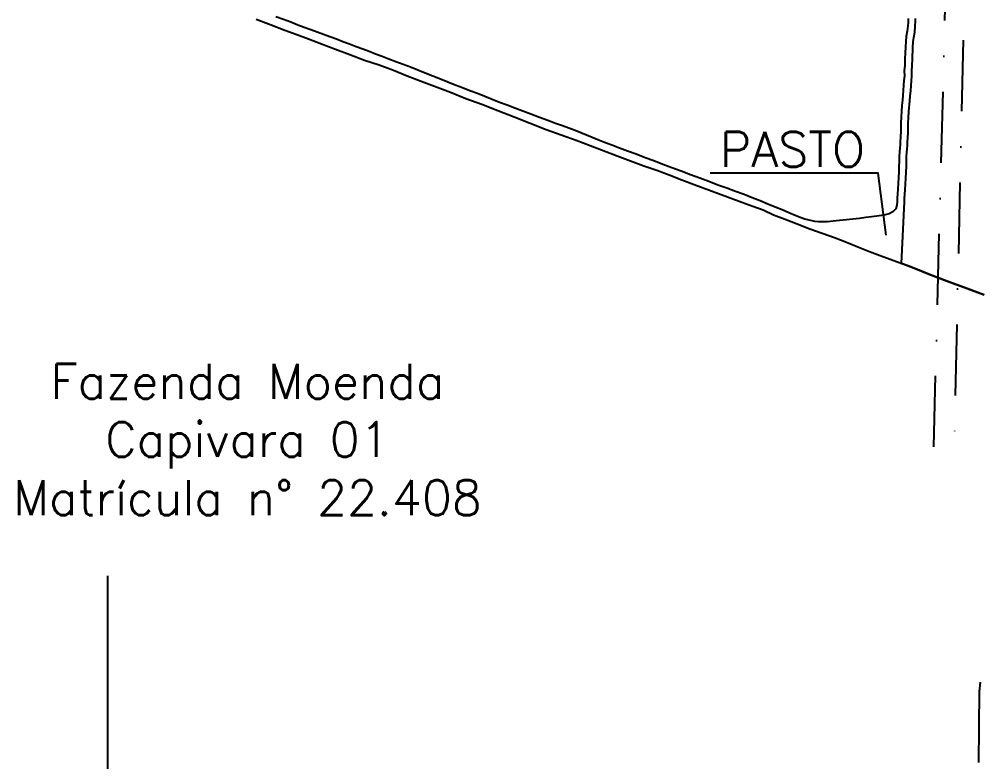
# Model space of a CAD drawing. Header units: metres. Extents: x 731556 to 734181, y 7842245 to 7845957.
# Drawn here: x 732252 to 732768, y 7843507 to 7843905 of the extents above; entities that cross this region are included whole.
import ezdxf
from ezdxf.enums import TextEntityAlignment as Align

# ---------------------------------------------------------------- set-up
doc = ezdxf.new("R2010")
doc.units = ezdxf.units.M
doc.header["$LTSCALE"] = 0.6
doc.linetypes.add('DASHDOT', pattern=[25.4, 12.7, -6.35, 0, -6.35])
for name, color, linetype in [('0114001293', 1, 'Continuous'), ('0114001293018', 5, 'Continuous'), ('MALHA', 8, 'Continuous'), ('REDE_DE_LUZ', 6, 'Continuous'), ('TEXTO', 7, 'Continuous')]:
    doc.layers.add(name, color=color, linetype=linetype)
doc.styles.add('Simplex', font='simplex.shx')

msp = doc.modelspace()

# ---------------------------------------------------------------- linework, layer by layer
at = {"layer": '0114001293'}
for points in [[(732379.64, 7843905.48), (732387.71, 7843902.46), (732394.95, 7843899.59), (732401.41, 7843897.32), (732407.73, 7843894.86), (732414.77, 7843892.18), (732422.24, 7843889.4), (732429.91, 7843886.46), (732437.84, 7843883.56), (732445.72, 7843880.9), (732453.31, 7843878.1), (732460.67, 7843875.05), (732468.17, 7843872.18), (732483.94, 7843866.25), (732492.09, 7843862.95), (732500.75, 7843859.85), (732509.39, 7843856.53), (732518.1, 7843853.08), (732526.76, 7843849.7), (732535.21, 7843846.33), (732543.38, 7843843.37), (732551.3, 7843840.46), (732558.85, 7843837.73), (732573.34, 7843832.08), (732580.59, 7843829.41), (732587.71, 7843826.74), (732594.63, 7843824.4), (732601.29, 7843821.92), (732608.12, 7843819.22), (732614.73, 7843816.69), (732627.72, 7843811.92), (732634.02, 7843809.55), (732640.26, 7843807.26), (732646.22, 7843805.09), (732651.81, 7843803.12), (732657.36, 7843800.51), (732663.51, 7843798.16), (732670.08, 7843795.62), (732676.86, 7843792.91), (732683.5, 7843790.56), (732690.05, 7843788.28), (732696.44, 7843785.72), (732702.58, 7843783.24), (732708.75, 7843780.86), (732714.65, 7843778.66), (732719.87, 7843776.7), (732724.75, 7843774.81), (732729.59, 7843773.03), (732734.55, 7843771.15), (732739.85, 7843768.97), (732745.27, 7843766.84), (732750.51, 7843764.9), (732755.42, 7843763), (732759.87, 7843761.38), (732766.99, 7843758.85), (732770.34, 7843757.54)], [(732768.16, 7843549.63), (732767.76, 7843544.69), (732767.47, 7843525.78), (732767.44, 7843519.02), (732767.31, 7843512.57), (732767.26, 7843506.54)]]:
    msp.add_lwpolyline(points, dxfattribs=at)
at = {"layer": '0114001293018', "elevation": 698.64}
msp.add_lwpolyline([(732729.6, 7843905.86), (732729.59, 7843904.85), (732729.52, 7843903.72), (732729.43, 7843901.95), (732729.13, 7843899.14), (732728.6, 7843896.19), (732728.36, 7843893.56), (732728.17, 7843890.47), (732728.02, 7843887.41), (732727.86, 7843884.2), (732727.74, 7843880.78), (732727.51, 7843877.75), (732727.54, 7843875.06), (732727.34, 7843872.53), (732727.15, 7843870.08), (732726.98, 7843867.25), (732726.75, 7843864.72), (732726.58, 7843862.02), (732726.27, 7843859.13), (732725.95, 7843856.17), (732725.79, 7843852.82), (732725.61, 7843849.81), (732725.6, 7843846.98), (732725.58, 7843844.73), (732725.52, 7843843.05), (732725.47, 7843841.85), (732725.31, 7843839.99), (732725.3, 7843838.15), (732725.04, 7843836.05), (732724.9, 7843834.42), (732724.77, 7843831.69), (732724.72, 7843829.09), (732724.66, 7843826.56), (732724.54, 7843823.5), (732724.41, 7843820.43), (732724.21, 7843817.22), (732724.01, 7843814.35), (732723.79, 7843811.62), (732723.66, 7843809.63), (732723.63, 7843807.56), (732723.54, 7843805.57), (732722.99, 7843803.77), (732721.4, 7843802.12), (732719.37, 7843801.01), (732717.31, 7843800.45), (732715.3, 7843800.14), (732712.84, 7843799.79), (732709.96, 7843799.41), (732706.8, 7843799.02), (732703.48, 7843798.58), (732699.96, 7843798.22), (732696.42, 7843797.81), (732692.77, 7843797.42), (732689.29, 7843797.01), (732686.27, 7843796.8), (732684, 7843796.71), (732682.2, 7843796.72), (732681.35, 7843796.78), (732679.46, 7843796.97), (732678.04, 7843797.21), (732676.4, 7843797.57), (732674.17, 7843798.16), (732671.6, 7843799.11), (732668.89, 7843800.2), (732665.57, 7843801.55), (732661.89, 7843803.08), (732658.12, 7843804.67), (732654.18, 7843806.26), (732650.09, 7843807.94), (732645.91, 7843809.67), (732641.54, 7843811.42), (732636.99, 7843813.03), (732632.28, 7843814.76), (732627.5, 7843816.48), (732622.65, 7843818.32), (732617.72, 7843820.14), (732612.75, 7843821.96), (732607.73, 7843823.87), (732602.79, 7843825.77), (732597.88, 7843827.52), (732593.12, 7843829.38), (732588.35, 7843831.15), (732583.56, 7843832.97), (732578.93, 7843834.68), (732574.6, 7843836.33), (732570.46, 7843837.92), (732566.58, 7843839.36), (732563.02, 7843840.73), (732559.94, 7843842), (732556.89, 7843843.26), (732553.83, 7843844.49), (732550.8, 7843845.65), (732547.52, 7843846.91), (732544.07, 7843848.18), (732540.36, 7843849.58), (732536.16, 7843851.15), (732531.63, 7843852.69), (732527.12, 7843854.45), (732522.67, 7843856.1), (732518.49, 7843857.69), (732514.38, 7843859.29), (732510.31, 7843860.82), (732506.36, 7843862.39), (732502.4, 7843863.99), (732498.36, 7843865.54), (732494.38, 7843867.07), (732490.41, 7843868.6), (732486.47, 7843870.14), (732482.56, 7843871.75), (732478.55, 7843873.33), (732474.53, 7843874.92), (732470.39, 7843876.55), (732466.43, 7843878.11), (732462.44, 7843879.72), (732458.48, 7843881.19), (732454.58, 7843882.62), (732450.82, 7843884.03), (732447.21, 7843885.41), (732443.65, 7843886.77), (732440.21, 7843888.12), (732436.8, 7843889.48), (732433.25, 7843890.68), (732429.69, 7843892.05), (732426.21, 7843893.38), (732422.69, 7843894.74), (732419.16, 7843896.06), (732415.72, 7843897.25), (732412.41, 7843898.56), (732408.94, 7843899.83), (732405.4, 7843901.08), (732401.91, 7843902.35), (732398.22, 7843903.81), (732394.29, 7843905.3), (732390.2, 7843906.73)], dxfattribs=at)
at = {"layer": 'MALHA'}
msp.add_lwpolyline([(732300, 7842662.66), (732300, 7843606.63)], dxfattribs=at)
at = {"layer": 'REDE_DE_LUZ', "color": 6, "linetype": 'DASHDOT', "ltscale": 5}
for points, elevation in [([(732743.3, 7843675.9), (732757.01, 7844198.5), (732755.97, 7844207.27), (732518.79, 7845111.7)], 672.78), ([(732530.17, 7845111.52), (732764.67, 7844208.45), (732765.91, 7844199.3), (732754.21, 7843675.61)], 716.16)]:
    msp.add_lwpolyline(points, dxfattribs=dict(at, elevation=elevation))
at = {"layer": 'REDE_DE_LUZ', "elevation": 676.05}
msp.add_lwpolyline([(732770.34, 7843757.54), (732766.99, 7843758.85), (732759.87, 7843761.38), (732755.42, 7843763), (732750.51, 7843764.9), (732745.27, 7843766.84), (732739.85, 7843768.97), (732734.55, 7843771.15), (732729.59, 7843773.03), (732726, 7843774.35), (732727.63, 7843807.44), (732727.66, 7843809.47), (732727.78, 7843811.32), (732728, 7843814.05), (732728.2, 7843816.96), (732728.4, 7843820.23), (732728.65, 7843826.43), (732728.77, 7843831.55), (732728.9, 7843834.16), (732729.02, 7843835.64), (732729.29, 7843837.88), (732729.31, 7843839.81), (732729.46, 7843841.6), (732729.58, 7843844.65), (732729.61, 7843849.68), (732729.78, 7843852.6), (732729.94, 7843855.85), (732730.56, 7843861.68), (732730.74, 7843864.41), (732730.97, 7843866.95), (732731.14, 7843869.8), (732731.54, 7843874.92), (732731.51, 7843877.62), (732731.73, 7843880.56), (732731.86, 7843884.03), (732732.16, 7843890.24), (732732.35, 7843893.26), (732732.57, 7843895.66), (732733.09, 7843898.57), (732733.42, 7843901.63), (732733.59, 7843904.72), (732733.6, 7843905.9)], dxfattribs=at)
at = {"layer": 'TEXTO', "linetype": 'Continuous'}
msp.add_lwpolyline([(732717.81, 7843789.48), (732713.42, 7843822.79), (732623.39, 7843822.79)], dxfattribs=at)

# ---------------------------------------------------------------- texts
at = {"layer": 'TEXTO', "linetype": 'Continuous', "style": 'Simplex'}
msp.add_text('PASTO', height=18.75, dxfattribs=at).set_placement((732667.5, 7843835.62), align=Align.MIDDLE_CENTER)
at = {"layer": 'TEXTO', "insert": (732365.59, 7843720.53), "char_height": 18.75, "width": 473.2043, "attachment_point": 2, "style": 'Simplex'}
msp.add_mtext('\\pi-56.25,l75,t75;Fazenda Moenda  \\PCapivara 01\\PMatrícula n° 22.408', dxfattribs=at)

doc.saveas('drawing.dxf')
